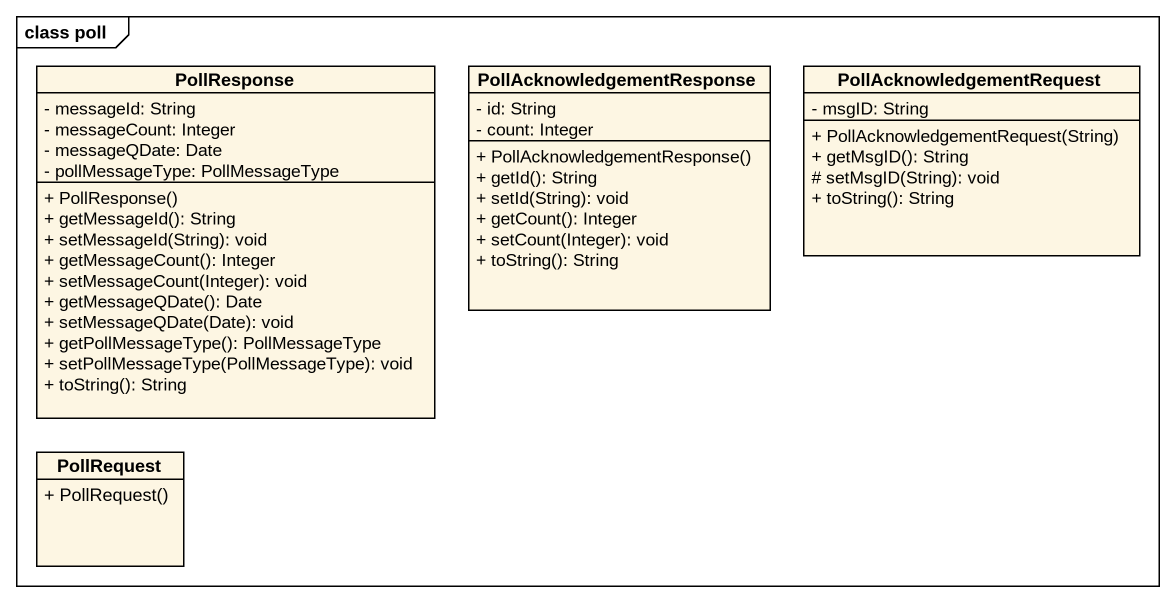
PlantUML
@startuml
mainframe class poll
hide circle
hide empty members
skinparam classAttributeIconSize 0
class PollResponse {
  - messageId: String
  - messageCount: Integer
  - messageQDate: Date
  - pollMessageType: PollMessageType
  + PollResponse()
  + getMessageId(): String
  + setMessageId(String): void
  + getMessageCount(): Integer
  + setMessageCount(Integer): void
  + getMessageQDate(): Date
  + setMessageQDate(Date): void
  + getPollMessageType(): PollMessageType
  + setPollMessageType(PollMessageType): void
  + toString(): String
}
class PollAcknowledgementResponse {
  - id: String
  - count: Integer
  + PollAcknowledgementResponse()
  + getId(): String
  + setId(String): void
  + getCount(): Integer
  + setCount(Integer): void
  + toString(): String
}
class PollAcknowledgementRequest {
  - msgID: String
  + PollAcknowledgementRequest(String)
  + getMsgID(): String
  # setMsgID(String): void
  + toString(): String
}
class PollRequest {
  + PollRequest()
}
@enduml
